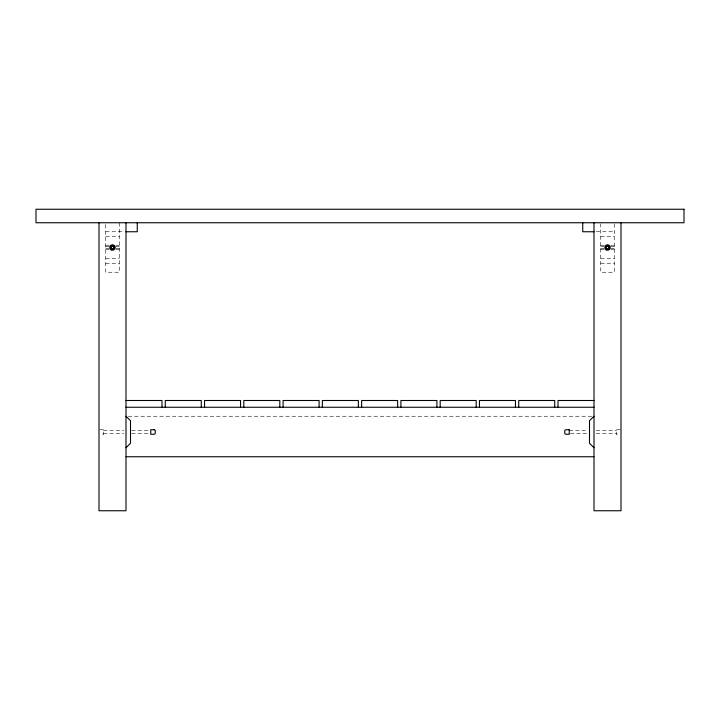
<?xml version="1.0" encoding="UTF-8"?>
<svg xmlns="http://www.w3.org/2000/svg" width="720" height="720" viewBox="0 0 720 720"><rect width="100%" height="100%" fill="white"/><g stroke="black" fill="none" stroke-linecap="round" stroke-linejoin="round"><path stroke-width="0.54" stroke-dasharray="3.6 2.7" d="M105.75 231.75L123.75 231.75M596.25 231.75L614.25 231.75M105.75 236.25L119.25 236.25M600.75 236.25L614.25 236.25M105.75 245.25L109.125 245.25M115.875 245.25L119.25 245.25M600.75 245.25L604.125 245.25M610.875 245.25L614.25 245.25M105.75 246.375L109.125 246.375M115.875 246.375L119.25 246.375M600.75 246.375L604.125 246.375M610.875 246.375L614.25 246.375M105.75 248.625L109.125 248.625M115.875 248.625L119.25 248.625M600.75 248.625L604.125 248.625M610.875 248.625L614.25 248.625M105.75 249.75L109.125 249.75M115.875 249.75L119.25 249.75M600.75 249.75L604.125 249.75M610.875 249.75L614.25 249.75M105.75 258.75L119.25 258.75M600.75 258.75L614.25 258.75M105.75 263.25L119.25 263.25M600.75 263.25L614.25 263.25M128.25 416.25L591.75 416.25M99.9 429.3L103.5 429.3L103.5 434.7L99.9 434.7M620.1 429.3L616.5 429.3L616.5 434.7L620.1 434.7M103.5 430.308L123.75 430.308M131.625 430.317L150.75 430.317M569.25 430.317L587.25 430.317M596.25 430.308L616.5 430.308M103.5 433.692L123.75 433.692M131.625 433.683L150.75 433.683M570.375 433.683L587.25 433.683M596.25 433.692L616.5 433.692M614.25 223.875L614.25 272.25L600.75 272.25L600.75 223.875M119.25 222.75L119.25 272.25L105.75 272.25L105.75 223.875"/><path stroke-width="1.08" d="M126 447.75L130.5 443.25L130.5 420.75L126 416.25M594 416.25L589.5 420.75L589.5 443.25L594 447.75M126 231.75L137.25 231.75L137.25 222.75M594 231.75L582.75 231.75L582.75 222.75M110.25 246.375L113.625 246.375M606.375 246.375L609.75 246.375M110.25 248.625L113.625 248.625M606.375 248.625L609.75 248.625M126 400.5L162 400.5L162 407.25M594 400.5L558 400.5L558 407.25M126 407.25L594 407.25M126 456.75L594 456.75M621 222.75L621 510.75L594 510.75L594 222.75M554.724 407.25L554.724 400.5L518.724 400.5L518.724 407.25M515.457 407.25L515.457 400.5L479.457 400.5L479.457 407.25M476.181 407.25L476.181 400.5L440.181 400.5L440.181 407.25M436.905 407.25L436.905 400.5L400.905 400.5L400.905 407.25M397.638 407.25L397.638 400.5L361.638 400.5L361.638 407.25M358.362 407.25L358.362 400.5L322.362 400.5L322.362 407.25M319.095 407.25L319.095 400.5L283.095 400.5L283.095 407.25M279.819 407.25L279.819 400.5L243.819 400.5L243.819 407.25M240.543 407.25L240.543 400.5L204.543 400.5L204.543 407.25M201.276 407.25L201.276 400.5L165.276 400.5L165.276 407.25M126 222.75L126 510.75L99 510.75L99 222.75M110.871 247.059C113.166 254.394 116.523 241.866 110.871 247.059M605.871 247.059C608.166 254.394 611.523 241.866 605.871 247.059M684 209.25L36 209.25L36 222.75L684 222.75L684 209.25M154.125 429.75L150.75 429.75L150.75 434.25L154.125 434.25A1.125 1.125 0 0 0 155.25 433.125L155.25 430.875A1.125 1.125 0 0 0 154.125 429.75M569.25 429.75L565.875 429.75A1.125 1.125 0 0 0 564.75 430.875L564.75 433.125A1.125 1.125 0 0 0 565.875 434.25L569.25 434.25L569.25 429.75M606.654 248.958A1.692 1.692 0 0 0 609.192 247.5A1.692 1.692 0 0 0 606.654 246.042A1.692 1.692 0 0 0 606.654 248.958M111.15 249.84A2.7 2.7 0 0 0 115.2 247.5A2.7 2.7 0 0 0 111.15 245.16A2.7 2.7 0 0 0 111.15 249.84M111.654 248.958A1.692 1.692 0 0 0 114.183 247.5A1.692 1.692 0 0 0 111.654 246.042A1.692 1.692 0 0 0 111.654 248.958M606.15 249.84A2.7 2.7 0 0 0 610.2 247.5A2.7 2.7 0 0 0 606.15 245.16A2.7 2.7 0 0 0 606.15 249.84"/></g></svg>
